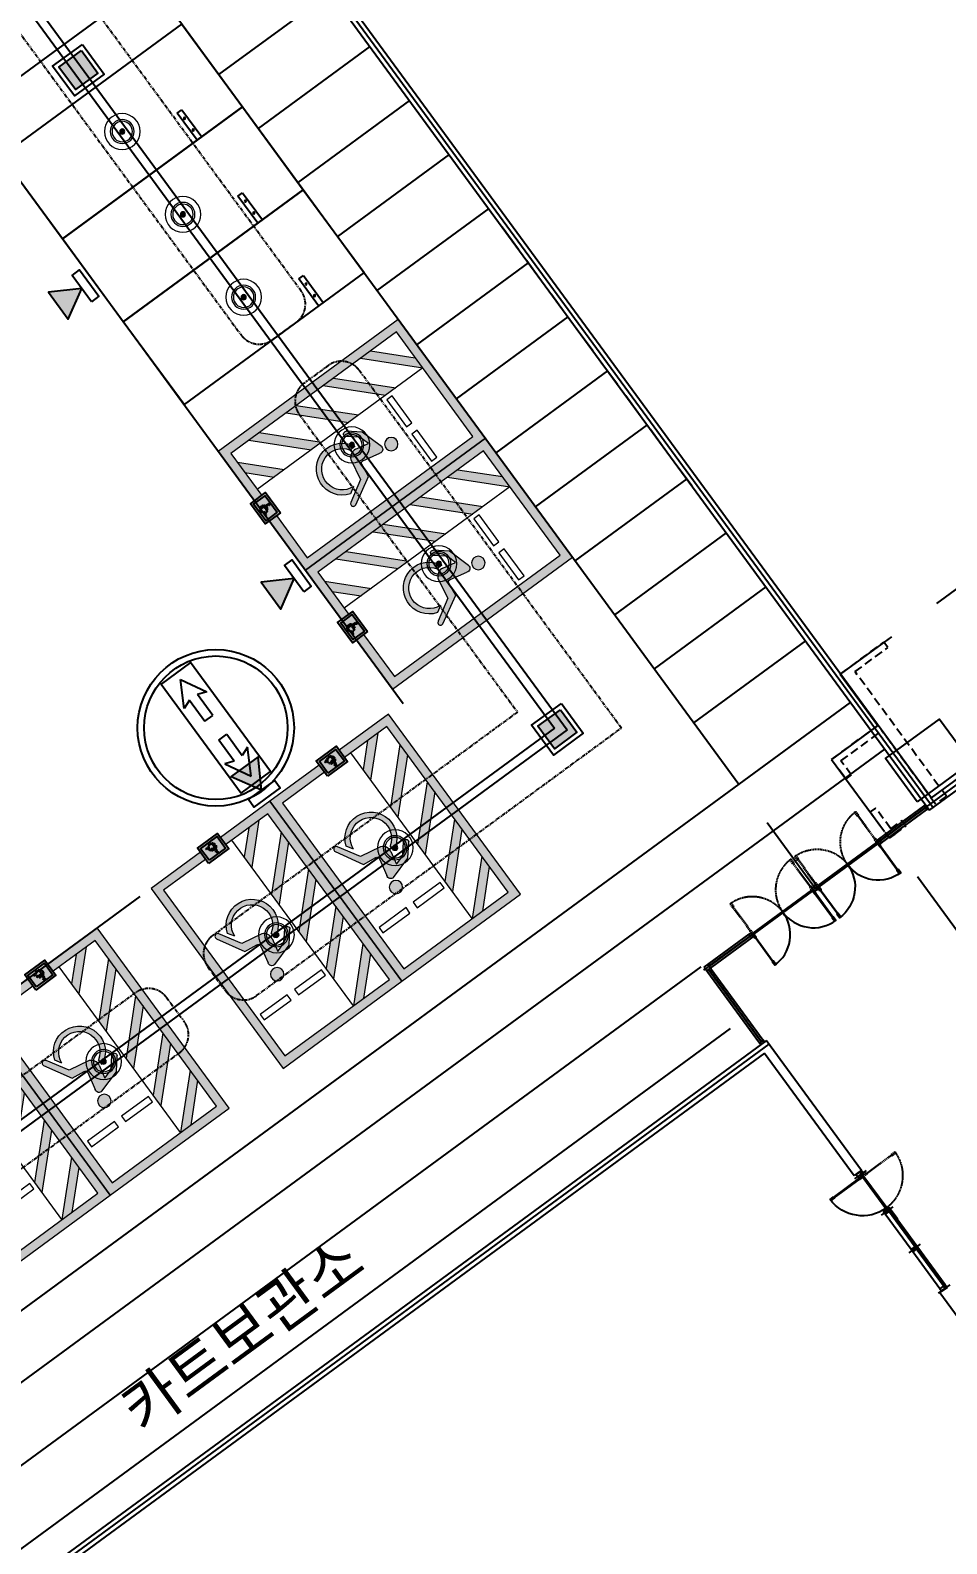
# Model space of a CAD drawing. Header units: millimetres. Extents: x 75184266 to 76346726, y -35850126 to -33679385.
# Drawn here: x 75453322 to 75473854, y -34979973 to -34946082 of the extents above; entities that cross this region are included whole.
import ezdxf
from ezdxf.enums import TextEntityAlignment as Align

# ---------------------------------------------------------------- set-up
doc = ezdxf.new("R2010")
doc.units = ezdxf.units.MM
doc.header["$LTSCALE"] = 50
doc.header["$MEASUREMENT"] = 0
for name, pattern in [('CONTINOUS', [0]), ('HIDDEN', [0.375, 0.25, -0.125]), ('HIDDEN2', [0.1875, 0.125, -0.0625]), ('XR-1F-PLAN$0$CEN', [62, 60, -1, 0, -1]), ('XR-1F-PLAN$0$HIDDEN', [0.375, 0.25, -0.125]), ('XR-지하3층$0$H', [1.3, 0.8, -0.5]), ('XR-지하3층$0$HIDDEN', [0.375, 0.25, -0.125]), ('XR-지하3층$0$HIDDEN2', [0.1875, 0.125, -0.0625]), ('단지배치도$0$PHANTOM2', [31.750000000000004, 15.875, -3.175, 3.175, -3.175, 3.175, -3.175])]:
    doc.linetypes.add(name, pattern=pattern)
doc.layers.get('Defpoints').update_dxf_attribs({"color": 51, "linetype": 'CONTINUOUS'})
doc.layers.add('1-주차면센서', color=3, linetype='CONTINUOUS', lineweight=15)
for name, color, linetype in [('2-주차안내등', 2, 'CONTINUOUS'), ('3-SIO', 1, 'CONTINUOUS'), ('AA-MKXS', 3, 'CONTINUOUS'), ('DK1', 6, 'CONTINUOUS'), ('PARKING', 7, 'CONTINUOUS'), ('RACEWAY', 4, 'HIDDEN'), ('XR-1F-PLAN$0$A-CEN02', 27, 'XR-1F-PLAN$0$CEN'), ('XR-1F-PLAN$0$A-DOR-FRAME', 7, 'CONTINUOUS'), ('XR-1F-PLAN$0$A-DOR-GL', 142, 'CONTINUOUS'), ('XR-1F-PLAN$0$A-DOR-HID', 9, 'XR-1F-PLAN$0$HIDDEN'), ('XR-1F-PLAN$0$A-DOR-TRACE', 8, 'CONTINUOUS'), ('XR-1F-PLAN$0$A-FRAME', 1, 'CONTINUOUS'), ('XR-1F-PLAN$0$A-HDCP7', 7, 'CONTINUOUS'), ('XR-1F-PLAN$0$A-WIN-ELE8', 8, 'CONTINUOUS'), ('XR-지하3층$0$1HIDDEN2', 1, 'XR-지하3층$0$HIDDEN2'), ('XR-지하3층$0$5', 5, 'CONTINUOUS'), ('XR-지하3층$0$CON', 2, 'CONTINUOUS'), ('XR-지하3층$0$hat', 8, 'CONTINUOUS'), ('XR-지하3층$0$일반주차', 8, 'CONTINUOUS'), ('XR-지하3층$0$장애인', 11, 'CONTINUOUS'), ('유도관제-RECWAY', 4, 'CONTINOUS')]:
    doc.layers.add(name, color=color, linetype=linetype)
doc.layers.add('건축', color=8, linetype='CONTINUOUS', plot=False)
doc.styles.add('XR-지하3층$0$맑은고딕', font='')
doc.styles.get('XR-지하3층$0$맑은고딕').set_extended_font_data('Malgun Gothic')

# ---------------------------------------------------------------- blocks, each defined once
blk = doc.blocks.new('XR-지하3층$0$일반형 주차')
at = {"layer": 'XR-지하3층$0$일반주차'}
for p, q in [((750.0025255382062, 3865.002096235752), (0.0025255680084229, 3865.002096235752)), ((0.0025255531072617, 3735.002096235752), (750.0025255531073, 3735.002096228302)), ((750.0025255531073, 3735.002096228302), (750.0025255382062, 3865.002096235752))]:
    blk.add_line(p, q, dxfattribs=at)
blk.add_lwpolyline([(2299.999999940395, 4999.999999992549), (-2.98023224e-08, 4999.999999992549), (-1.49011612e-08, 0), (2299.999999985099, 7.4505806e-09)], close=True, dxfattribs=at)
for centre in [(237.502578869462, 3800.000696554781), (562.5025884062052, 3800.000446856022)]:
    blk.add_circle(centre, 17.49999999999998, dxfattribs=at)
blk = doc.blocks.new('XR-지하3층$0$장애인 주차')
at = {"layer": 'XR-지하3층$0$5', "ltscale": 4}
h = blk.add_hatch(color=7, dxfattribs=at)
h.dxf.hatch_style = 1
h.paths.add_polyline_path([(3841.997264835671, -695.0780087946878), (4402.000121470854, -695.0780087946878), (4402.000121470854, -1115.080151271075), (3841.997264835671, -1115.080151271075)])
h.paths.add_polyline_path([(3891.997519892382, -1065.079896214363), (4351.99986641414, -1065.079896214363), (4351.99986641414, -745.0782638514011), (3891.997519892382, -745.0782638514011)], flags=16)
h.paths.add_polyline_path([(3982.199268697524, -989.8749685254544), (3988.055078290212, -973.1311586538368), (4011.176556505419, -981.2174290407376), (4046.302626567036, -898.3408815806098), (4135.870332298697, -898.3408815806098), (4137.145780135219, -880.6026270158372), (4072.273199870749, -880.602627015849), (4072.273199870749, -862.8643724511003), (4138.421227971735, -862.8643724511003), (4142.235960863689, -809.8110830911862, -3.722470104551928), (4160.964472694517, -796.67601004478), (4152.378934681071, -916.0791361453585), (4058.050227145791, -916.0791361453702), (4021.01875284036, -1003.451299681202)], flags=0)
h = blk.add_hatch(color=256, dxfattribs=at)
h.dxf.hatch_style = 1
h.paths.add_polyline_path([(4351.99986641414, -1065.079896214362), (4351.999866414141, -745.0782638514011), (3891.997519892383, -745.0782638514011), (3891.997519892382, -1065.079896214363)])
at = {"layer": 'XR-지하3층$0$hat'}
h = blk.add_hatch(color=7, dxfattribs=at)
edge = h.paths.add_edge_path()
edge.add_line((4160.964472694536, -796.67601004485), (4152.378934681087, -916.0791361454055))
edge.add_line((4152.37893468108, -916.0791361454167), (4058.050227145789, -916.0791361454283))
edge.add_line((4058.050227145791, -916.0791361454167), (4021.018752840348, -1003.451299681236))
edge.add_line((4021.018752840351, -1003.451299681236), (3982.199268697519, -989.874968525477))
edge.add_line((3982.199268697524, -989.874968525477), (3988.055078290214, -973.1311586538714))
edge.add_line((3988.055078290212, -973.1311586538714), (4011.176556505425, -981.2174290407828))
edge.add_line((4011.176556505419, -981.2174290407955), (4046.302626567057, -898.3408815806679))
edge.add_line((4046.302626567061, -898.340881580656), (4135.870332298704, -898.3408815806441))
edge.add_line((4135.870332298706, -898.340881580656), (4137.145780135244, -880.6026270158836))
edge.add_line((4137.145780135244, -880.6026270158836), (4072.273199870745, -880.6026270158953))
edge.add_line((4072.273199870749, -880.6026270158836), (4072.273199870746, -862.8643724511348))
edge.add_line((4072.273199870749, -862.8643724511348), (4138.421227971742, -862.8643724511229))
edge.add_line((4138.421227971745, -862.8643724511348), (4142.235960863693, -809.8110830912447))
edge.add_arc((4140.258635246823, -787.0722665791609), 22.82462689652929, -24.88272667549188, 274.96983382009233, ccw=False)
edge = h.paths.add_edge_path()
edge.add_line((4047.665030254847, -981.4920170499337), (4057.804424407357, -957.5691022683568))
edge.add_arc((4127.470813777448, -941.6413942127928), 71.46396078982474, 192.8780981385994, 416.1688054886157)
edge.add_line((4167.258228158817, -882.277606019873), (4168.678321340426, -862.5277004258722))
edge.add_arc((4127.470813777439, -941.641394212781), 89.20221535457303, 206.535022543775, 422.4865967028556, ccw=False)
at = {"layer": 'XR-지하3층$0$장애인', "lineweight": 5, "true_color": 0xffffff}
blk.add_hatch(color=7, dxfattribs=at).paths.add_polyline_path([(2471.998693153262, 3994.919848728925), (2471.998693153262, -1005.080151271075), (3841.997264835671, -1005.080151271075), (3841.997264835671, -805.0801512710747), (2671.998693153263, -805.0801512710751), (2671.998693153262, 3794.919848728925), (5571.998693153263, 3794.919848728926), (5571.998693153262, -805.080151271075), (4402.000121470854, -805.080151271075), (4402.000121470854, -1005.080151271075), (5771.998693153262, -1005.080151271075), (5771.998693153262, 3994.919848728925)])
h = blk.add_hatch(color=7, dxfattribs=at)
h.paths.add_polyline_path([(5571.998693153262, 2794.914747595385), (5571.998693153262, 3077.758902888156), (4854.837747312696, 3794.919848728925), (4571.993592018897, 3794.919848728925)])
h.paths.add_polyline_path([(4571.993592018706, 3044.916022878447), (4571.993592018645, 2762.071867584627), (5571.998693153263, 1762.066766450834), (5571.998693153263, 2044.910921743602)])
h.paths.add_polyline_path([(4571.993592018483, 2012.068041734125), (4571.993592018423, 1729.223886441228), (5571.998693153262, 729.2187853062899), (5571.99869315326, 1012.062940599053)])
h.paths.add_polyline_path([(5571.99869315326, -303.629195838255), (5571.99869315326, -20.78504054549086), (4571.993592018262, 979.220060589802), (4571.993592018202, 696.3759052969056)])
h.paths.add_polyline_path([(4571.99359201804, -53.62792055452175), (4571.99359201798, -336.4720758474171), (5040.601667441591, -805.080151271075), (5323.445822734374, -805.0801512710751)])
h = blk.add_hatch(color=7, dxfattribs=at)
h.paths.add_polyline_path([(3763.150870514194, 2216.264290113818, -1), (3462.570463011247, 2216.264290113882, -1)])
h.paths.add_polyline_path([(3992.194974712547, 1503.153291136039, -0.3430925305423056), (3870.429412635672, 1283.463612269276), (3381.11380824785, 1193.932868147644), (3089.64061403725, 708.0093506300605, -0.9316528967307836), (2986.990762166922, 769.5822570894251), (3329.523243890798, 1378.635825979506), (3638.530074299372, 1415.295302762543, 0.4460483878234904), (3688.559342324034, 1485.064711287606), (3600.488111895317, 1888.254374792776, -0.5961441325676429), (3698.969839655798, 2008.645807942122), (4213.677944949887, 1850.800996607583), (4443.199970943389, 1569.414632520067, -0.8833640971827884), (4354.906219544061, 1492.991562665783), (4150.936932001604, 1740.869922228085), (3925.143719778168, 1810.1136093145)])
h.paths.add_polyline_path([(4052.621828863025, 1393.018152349396), (4055.397873318553, 1527.544381644268, -1.526545251934503), (3257.253911445657, 820.1519422765429), (3348.0148907452, 968.8766923101947, 1.638056132797179)])
at = {"layer": 'XR-지하3층$0$1HIDDEN2', "color": 11}
for points in [[(4160.96447269452, -796.6760100447573), (4152.378934681071, -916.0791361453585), (4058.050227145791, -916.0791361453702), (4021.01875284036, -1003.451299681202), (3982.199268697524, -989.8749685254544), (3988.055078290212, -973.1311586538368), (4011.176556505419, -981.2174290407376), (4046.302626567036, -898.3408815806098), (4135.870332298697, -898.3408815806098), (4137.145780135219, -880.6026270158372), (4072.273199870749, -880.602627015849), (4072.273199870749, -862.8643724511003), (4138.421227971735, -862.8643724511003), (4142.235960863685, -809.8110830912219)], [(4167.258228158817, -882.2776060198148), (4168.678321340427, -862.5277004258032)]]:
    blk.add_lwpolyline(points, dxfattribs=at)
for centre, radius, start, end in [((4127.470813777439, -941.6413942127574), 89.20221535457668, 206.5350225406521, 62.48659670311565), ((4127.470813777439, -941.6413942127574), 71.46396078982, 192.8780981454637, 56.1688054908522), ((4140.258635247797, -787.0722665790381), 22.8246268965323, 335.1172733215335, 274.9698338172116)]:
    blk.add_arc(centre, radius, start, end, dxfattribs=at)
at = {"layer": 'XR-지하3층$0$5', "lineweight": 5}
for p, q in [((4571.993592018865, 3794.919848728925), (4571.99359201788, -805.1036164912276)), ((5571.998693153045, 2794.914747595602), (4571.99359201868, 3794.919848729143)), ((5571.998693153109, 3077.758902888307), (4854.837747312696, 3794.919848728925)), ((5571.998693152887, 2044.910921743978), (4571.993592018702, 3044.91602287845)), ((5571.998693152824, 1762.066766451273), (4571.993592018458, 2762.071867584813)), ((5571.998693152665, 1012.062940599649), (4571.993592018487, 2012.068041734122)), ((5571.998693152607, 729.2187853069445), (4571.993592018236, 1729.223886441416)), ((5571.998693152449, -20.78504054467885), (4571.993592018271, 979.2200605897937)), ((5571.998693152392, -303.6291958373836), (4571.99359201802, 696.3759052970881)), ((5323.445822734374, -805.080151271075), (4571.993592017399, -53.62792055387945)), ((5040.601667441591, -805.0801512710751), (4571.993592017149, -336.4720758465851))]:
    blk.add_line(p, q, dxfattribs=at)
at = {"layer": 'XR-지하3층$0$5', "ltscale": 4}
for p, q in [((4165.298914032375, -1004.579583198746), (4165.298914032418, -804.5785629718947)), ((4165.298914032418, -804.5785629718947), (4165.298914032399, -904.5790730853205))]:
    blk.add_line(p, q, dxfattribs=at)
at = {"layer": 'XR-지하3층$0$5', "lineweight": 5}
for points in [[(3841.997264835671, -1005.080151271075), (2471.998693153262, -1005.080151271075), (2471.998693153262, 3994.919848728925), (5771.998693153262, 3994.919848728925), (5771.998693153262, -1005.080151271075), (4402.000121470854, -1005.080151271075)], [(3841.997264835671, -805.080151271075), (2671.998693153262, -805.080151271075), (2671.998693153262, 3794.919848728925), (5571.998693153262, 3794.919848728925), (5571.998693153262, -805.080151271075), (4402.000121470854, -805.080151271075)]]:
    blk.add_lwpolyline(points, dxfattribs=at)
at = {"layer": 'XR-지하3층$0$5', "ltscale": 4}
for points in [[(3841.997264835671, -695.0780087946878), (3841.997264835671, -1115.080151271075), (4402.000121470854, -1115.080151271075), (4402.000121470854, -695.0780087946878)], [(3891.997519892382, -745.0782638514011), (3891.997519892382, -1065.079896214363), (4351.99986641414, -1065.079896214363), (4351.99986641414, -745.0782638514011)]]:
    blk.add_lwpolyline(points, close=True, dxfattribs=at)
at = {"layer": 'XR-지하3층$0$장애인', "color": 8, "lineweight": 5}
for p, q in [((3688.559342332695, 1485.064711247559), (3600.488111895317, 1888.254374792776, 0.0001127901416624)), ((3698.969839655798, 2008.645807942122, 0.0001127901416624), (4213.677944949887, 1850.800996607583, 0.0001127901416624)), ((3925.143719778168, 1810.1136093145, 0.0001127901416628), (4150.936931998761, 1740.869922228213, 0.0001127901416628)), ((4150.936931998761, 1740.869922228213, 0.0001127901416624), (4354.906219542198, 1492.991562667646, 0.0001127901416624)), ((4213.677944949887, 1850.800996607583, 0.0001127901416624), (4443.199970943389, 1569.414632520067, 0.0001127901416624)), ((4055.397873318553, 1527.544381644268), (4052.621828863025, 1393.018152349396)), ((3348.0148907452, 968.8766923101947), (3257.253911445657, 820.1519422765429))]:
    blk.add_line(p, q, dxfattribs=at)
at = {"layer": 'XR-지하3층$0$장애인', "color": 7, "lineweight": 5}
for points in [[(3523.087905746778, 2719.914365010331), (2773.084079896087, 2719.914365010489), (2773.084079896117, 2869.915130179697), (3523.087905746808, 2869.915130179538)], [(4473.091731597468, 2719.914365010173), (3723.087905746778, 2719.914365010331), (3723.087905746807, 2869.915130179538), (4473.091731597498, 2869.91513017938)]]:
    blk.add_lwpolyline(points, close=True, dxfattribs=at)
at = {"layer": 'XR-지하3층$0$장애인', "color": 8, "lineweight": 5, "extrusion": (0.9769639672697208, 0.2134043267054538, 0), "elevation": 4221.010056634456}
blk.add_lwpolyline([(616.5749219792176, -1.361e-12), (930.7731202234108, 7.74314296328e-05)], dxfattribs=at)
at = {"layer": 'XR-지하3층$0$장애인', "color": 8, "lineweight": 5}
for points in [[(3094.003420647085, 715.2827374036459, -1.00000207931052), (2986.990762167387, 769.5822570894251), (3329.523243890658, 1378.635825979506), (3639.504234780377, 1415.410873711946)], [(3992.194974726538, 1503.153291048849, -0.3430925306230898), (3870.429412635905, 1283.463612269276), (3381.11380824785, 1193.932868147644), (3094.00334222139, 715.2825828427982)]]:
    blk.add_lwpolyline(points, format="xyb", dxfattribs=at)
blk.add_circle((3612.86066676265, 2216.264290113847), 150.2902037515436, dxfattribs=at)
for centre, radius, start, end in [((3682.273866816963, 1921.827955426305, 0.0001127901416624), 88.40868183990986, 79.114325303064, 202.3184667627445), ((3810.443948158834, 999.9582689007906), 581.6782029713268, 198.0059943864644, 65.09494261077565), ((3809.277803001397, 999.938049550793), 462.3075622753882, 183.8524707476317, 58.23960059225904), ((3632.220671032975, 1472.641407940697), 57.69215153581592, 276.2786130993196, 12.43534843258914), ((4394.302026809838, 1536.692142405893, 0.0001127901416624), 58.83681075443838, 227.9655321143891, 33.79042661822502)]:
    blk.add_arc(centre, radius, start, end, dxfattribs=at)
blk = doc.blocks.new('XR-1F-PLAN$0$A$C10B20476')
at = {"layer": 'Defpoints'}
for p, q in [((134.0977152192281, 34.99999312014552), (110.0977152192281, 34.99999312048749)), ((110.0977152192281, 34.99999312048749), (110.0977152192354, -6.874819518999999e-06)), ((134.0977152192281, 34.99999312014552), (134.0977152192354, -6.8759436544e-06))]:
    blk.add_line(p, q, dxfattribs=at)
at = {"layer": 'XR-1F-PLAN$0$A-CEN02', "linetype": 'Continuous'}
blk.add_line((318.097722067032, 79.99999310613885), (-3.4472119296e-05, 79.99999312104002), dxfattribs=at)
at = {"layer": 'XR-1F-PLAN$0$A-FRAME'}
for p, q in [((144.0977220830682, 79.99999311999998), (110.0977152205087, 79.99999312369619)), ((110.0977152215642, 56.49999312525954), (144.0977220830755, 56.49999312454747)), ((110.0977152201517, 43.49999312525954), (144.0977220830755, 43.49999312454747)), ((144.0977220767527, 19.99999312), (134.0977152192281, 19.99999311951251))]:
    blk.add_line(p, q, dxfattribs=at)
for points in [[(88.09771521402132, 19.99999312), (88.09771522054058, 79.99999312472676)], [(110.0977152192281, 34.99999312048749), (110.0977152241175, 79.99999312369619)], [(122.0977152230043, 48.49999312188447), (144.0977220795466, 48.49999312), (144.0977220767527, 19.99999312), (238.0977220556233, 19.99999310988641), (238.0977220607456, 79.9999931098864), (144.0977220830682, 79.99999311999998), (144.0977220793138, 51.49999312), (122.0977152237319, 51.49999312188447), (122.0977152230043, 48.49999312188447)]]:
    blk.add_lwpolyline(points, dxfattribs=at)
blk = doc.blocks.new('XR-1F-PLAN$0$A$C491451C1')
at = {"layer": 'Defpoints'}
for p, q in [((15.00391760224764, 207.9973587237974), (-19.99608239305908, 207.9973587237924)), ((15.0039176019041, 183.9973587237974), (-19.99608239418333, 183.9973587237924)), ((15.0039176019041, 183.9973587237974), (15.00391760224764, 207.9973587237974)), ((45.00391760545523, 207.9973587231574), (45.00391760284753, 183.9973587231574)), ((45.00391760545523, 207.9973587231574), (80.00391759487945, 207.9973587216589)), ((45.00391760284753, 183.9973587231574), (80.0039175960345, 183.9973587216588))]:
    blk.add_line(p, q, dxfattribs=at)
at = {"layer": 'XR-1F-PLAN$0$A-CEN02', "linetype": 'Continuous'}
blk.add_line((30.00391759723425, -0.0026481214445084), (30.00391761213541, 318.0951084177068), dxfattribs=at)
at = {"layer": 'XR-1F-PLAN$0$A-FRAME'}
for p, q in [((0.0039176017609748, 173.9973518662703), (0.0039176012737414, 183.9973587237953)), ((23.50391760701881, 207.9973587228739), (23.5039176063087, 173.9973518599499)), ((36.50391760701881, 207.9973587214614), (36.50391760630871, 173.9973518599516)), ((60.00391760176097, 173.9973518599548), (60.00391760132948, 183.9973587225151))]:
    blk.add_line(p, q, dxfattribs=at)
for points in [[(0.0039176025625238, 229.9973587237953), (60.00391760784562, 229.9973587172761)], [(28.50391760364289, 195.997358720022), (28.50391760176098, 173.9973518634764), (0.0039176017609748, 173.9973518662703), (0.0039175916463137, 79.99735188740306), (60.00391759164632, 79.99735188228078), (60.00391760176097, 173.9973518599548), (31.50391760176098, 173.9973518637092), (31.50391760364289, 195.9973587192944), (28.50391760364289, 195.997358720022)], [(15.00391760224764, 207.9973587237974), (45.00391760545523, 207.9973587205378)]]:
    blk.add_lwpolyline(points, dxfattribs=at)
blk = doc.blocks.new('XR-1F-PLAN$0$A$C7F517DA1')
at = {"layer": 'XR-1F-PLAN$0$A-DOR-FRAME', "ltscale": 0.5, "elevation": -6.1640419e-09}
for points in [[(49.99843096733093, 1674.999516807497), (59.99843096733093, 1674.999516807497), (59.99843096733093, 1689.999516807496), (74.99843096733095, 1689.999516807496), (74.99843096733095, 1674.999516807497), (84.99843096733092, 1674.999516807497), (84.99843096733092, 1774.999516807497), (49.99843096733093, 1774.999516807497)], [(49.99843095242977, 924.9995168074963), (9.998430952429773, 924.9995168074963), (9.998430952429773, 824.9995168074964), (49.99843095242977, 824.9995168074964)], [(989.9984309524297, 924.9995168074963), (949.9984309524297, 924.9995168074963), (949.9984309524297, 824.9995168074964), (989.9984309524297, 824.9995168074964)]]:
    blk.add_lwpolyline(points, close=True, dxfattribs=at)
blk.add_lwpolyline([(49.99843095242977, 874.9995168074964), (49.99843095242977, 974.9995168074963), (59.99843095242977, 974.9995168074963), (59.99843095242977, 959.9995168074963), (74.99843095242976, 959.9995168074963), (74.99843095242976, 974.9995168074963), (84.99843095242979, 974.9995168074963), (84.99843095242979, 874.9995168074964), (49.99843095242977, 874.9995168074964)], dxfattribs=at)
at = {"layer": 'XR-1F-PLAN$0$A-DOR-GL', "elevation": -6.1640419e-09}
blk.add_lwpolyline([(62.49843095242977, 961.8540558889508), (72.49843095242976, 961.8540558889508), (72.49843096733095, 1687.317188374698), (62.49843096733093, 1687.317188374698)], close=True, dxfattribs=at)
at = {"layer": 'XR-1F-PLAN$0$A-DOR-HID', "ltscale": 2, "elevation": -6.1640419e-09}
blk.add_lwpolyline([(49.99843095242977, 874.9995168074964), (49.99843095242977, 774.999516814947), (59.99843095242977, 774.999516814947), (59.99843095242977, 789.999516814947), (74.99843095242976, 789.999516814947), (74.99843095242976, 774.999516814947), (84.99843095242979, 774.999516814947), (84.99843095242979, 874.9995168074964), (49.99843095242977, 874.999516814947)], dxfattribs=at)
for points in [[(62.49843095242977, 788.1449777409434), (72.49843095242976, 788.1449777409434), (72.49843096733095, 62.68184524029493), (62.49843096733093, 62.68184524029493)], [(49.99843096733093, 74.99951681494713), (59.99843096733093, 74.99951681494713), (59.99843096733093, 59.99951681494713), (74.99843096733095, 59.99951681494713), (74.99843096733095, 74.99951681494713), (84.99843096733092, 74.99951681494713), (84.99843096733092, -25.00048318505287), (49.99843096733093, -25.00048318505287)]]:
    blk.add_lwpolyline(points, close=True, dxfattribs=at)
at = {"layer": 'XR-1F-PLAN$0$A-DOR-HID', "ltscale": 2}
blk.add_arc((49.99843095242977, 874.999516814947, -6.1640419e-09), 900, 270, 0, dxfattribs=at)
at = {"layer": 'XR-1F-PLAN$0$A-DOR-TRACE'}
blk.add_arc((49.99843095242977, 874.9995168074964, -6.1640419e-09), 900, 0, 90, dxfattribs=at)
at = {"layer": 'XR-1F-PLAN$0$A-WIN-ELE8'}
for p, q in [((84.99843095242979, 889.999516800046, -6.1640419e-09), (949.9984309524297, 889.9995168074967, -6.1640419e-09)), ((84.99843095242979, 859.999516800046, -6.1640419e-09), (949.9984309524297, 859.9995168074964, -6.1640419e-09))]:
    blk.add_line(p, q, dxfattribs=at)
blk = doc.blocks.new('SW-4.05')
at = {"layer": 'AA-MKXS', "ltscale": 0.5}
for p, q in [((-6.70552254e-08, -200), (0, 0)), ((3249.999976716936, -200.0000001490116, 6.1640419e-09), (3249.999976664782, -1.490116119e-07, 6.1640419e-09))]:
    blk.add_line(p, q, dxfattribs=at)
at = {"layer": 'XR-1F-PLAN$0$A-DOR-GL', "elevation": 3.8759376e-09}
for points in [[(1094.999999754131, -154.0000000149011), (1094.999999754131, -178.0000000149011), (2104.999999769032, -178.0000001043081), (2104.999999769032, -154.0000001043081)], [(3194.999976687133, -154.0000001490116), (3194.999976687133, -178.0000001490116), (2134.999999769032, -178.0000001043081), (2134.999999769032, -154.0000001043081)]]:
    blk.add_lwpolyline(points, close=True, dxfattribs=at)
at = {"layer": 'XR-1F-PLAN$0$A-FRAME'}
for p, q in [((9.999999962747095, -199.9999999701977), (9.999999962747095, -177.9999999701977)), ((69.9999999627471, -199.9999999701977), (69.9999999627471, -177.9999999701977)), ((2089.999999947846, -200.000000089407), (2089.999999947846, -178.0000000894069)), ((2149.999999947846, -200.0000001043081), (2149.999999947846, -178.0000001043081)), ((3179.99997650832, -200.0000001490116, 6.1640419e-09), (3179.99997650832, -178.0000001490116, 6.1640419e-09)), ((3239.99997650832, -200.0000001490116, 6.1640419e-09), (3239.99997650832, -178.0000001490116, 6.1640419e-09))]:
    blk.add_line(p, q, dxfattribs=at)
at = {"layer": 'XR-1F-PLAN$0$A-HDCP7', "elevation": 3.8759376e-09}
blk.add_lwpolyline([(1349.99999973923, -200.0000000149011), (1049.999999754131, -200), (1049.999999739229, -215.0000000149012), (1349.999999724328, -215.0000000149012)], close=True, dxfattribs=at)
at = {"layer": 'XR-1F-PLAN$0$A-WIN-ELE8'}
for p, q in [((2089.999999776483, -49.99999323487282, 3.8308349e-09), (1109.99999974668, -49.99999319016933, 3.8759376e-09)), ((3179.999976687133, -200.0000001490116, 1.00399795e-08), (1109.999999754131, -200.0000000298023, 3.8759376e-09)), ((3179.999976679683, -49.99999330937862, 1.00399795e-08), (2149.999999776483, -49.99999324977398, 4.0112459e-09))]:
    blk.add_line(p, q, dxfattribs=at)
at = {"layer": 'XR-1F-PLAN$0$A-DOR-FRAME', "ltscale": 600, "extrusion": (0, 0, -1), "xscale": -1, "zscale": -1, "rotation": 2.5358915e-09}
blk.add_blockref('XR-1F-PLAN$0$A$C7F517DA1', (-60.00156879425048, -1024.99950993061, -1.00399795e-08), dxfattribs=at)
at = {"layer": 'XR-1F-PLAN$0$A-FRAME', "extrusion": (0, 0, -1), "zscale": -1, "rotation": 90.00000000253594}
blk.add_blockref('XR-1F-PLAN$0$A$C10B20476', (9.999993339180945, -288.0977151691914, -3.8759376e-09), dxfattribs=at)
at = {"layer": 'XR-1F-PLAN$0$A-FRAME', "ltscale": 0.5, "extrusion": (0, 0, -1), "xscale": -1, "zscale": -1, "rotation": 180}
for p in [(-1110.003917366266, 29.99735869467258, -3.8759376e-09), (-2150.003917381168, 29.99735862016678, -3.8759376e-09)]:
    blk.add_blockref('XR-1F-PLAN$0$A$C491451C1', p, dxfattribs=at)
at = {"layer": 'XR-1F-PLAN$0$A-FRAME', "xscale": -1, "rotation": 269.999999997464}
blk.add_blockref('XR-1F-PLAN$0$A$C10B20476', (3159.99998356402, -288.0977153629065, 1.00399795e-08), dxfattribs=at)
blk = doc.blocks.new('XR-1F-PLAN$0$양개문')
at = {"layer": 'XR-1F-PLAN$0$A-DOR-FRAME', "ltscale": 0.5}
for points in [[(49.99999999814378, 799.999999995809), (59.99999999814378, 800.0000000051223), (60.00000000186907, 815.0000000051223), (74.99999999441849, 815.0000000051223), (74.99999999814378, 800.0000000051223), (85.00000000186907, 800.0000000032596), (84.99999999814378, 900.0000000088476), (50.00000000186907, 900.000000001397)], [(1750.000000000925, 799.999999995809), (1740.000000000925, 800.0000000051223), (1739.9999999972, 815.0000000051223), (1725.00000000465, 815.0000000051223), (1725.000000000925, 800.0000000051223), (1714.9999999972, 800.0000000032596), (1715.000000000925, 900.0000000088476), (1749.9999999972, 900.000000001397)], [(50, 99.99999999813735), (0, 99.99999999813735), (0, -1.862645149230957e-09), (50, -1.862645149230957e-09)], [(49.99999999627471, 150.0000000149012), (59.99999999627471, 150.0000000130385), (59.99999999254942, 135.0000000074506), (75, 135.0000000055879), (74.99999999254942, 150.0000000130385), (85.00000000372529, 150.0000000074506), (85.00000000745058, 50.00000001117587), (50, 50.00000000186265)], [(1750.000000002794, 150.0000000149012), (1740.000000002794, 150.0000000130385), (1740.000000006519, 135.0000000074506), (1724.999999999069, 135.0000000055879), (1725.000000006519, 150.0000000130385), (1714.999999995343, 150.0000000074506), (1714.999999991618, 50.00000001117587), (1749.999999999069, 50.00000000186265)], [(1800.000000006519, 99.99999999813735), (1750.000000006519, 99.99999999813735), (1750.000000006519, -1.862645149230957e-09), (1800.000000006519, -1.862645149230957e-09)]]:
    blk.add_lwpolyline(points, close=True, dxfattribs=at)
at = {"layer": 'XR-1F-PLAN$0$A-DOR-GL'}
for points in [[(62.50000000079899, 136.8545390889049), (72.50000000824957, 136.8545390814543), (72.49999999814378, 812.3176715853624), (62.49999999441849, 812.3176715760492)], [(1737.49999999827, 136.8545390889049), (1727.499999990819, 136.8545390814543), (1727.500000000925, 812.3176715853624), (1737.50000000465, 812.3176715760492)]]:
    blk.add_lwpolyline(points, close=True, dxfattribs=at)
at = {"layer": 'XR-1F-PLAN$0$A-DOR-HID', "ltscale": 2}
for points in [[(49.99999999627471, -50.00000001117587), (59.99999999627471, -50.00000000931323), (59.99999999254942, -35.00000000372529), (75, -35.00000000186265), (74.99999999254942, -50.00000000931323), (85.00000000372529, -50.00000000372529), (85.00000000745058, 49.99999999254942), (50, 50.00000000186265)], [(1750.000000002794, -50.00000001117587), (1740.000000002794, -50.00000000931323), (1740.000000006519, -35.00000000372529), (1724.999999999069, -35.00000000186265), (1725.000000006519, -50.00000000931323), (1714.999999995343, -50.00000000372529), (1714.999999991618, 49.99999999254942), (1749.999999999069, 50.00000000186265)], [(62.50000000079899, -36.85453908517957), (72.50000000824957, -36.85453907772899), (72.49999999814378, -712.3176715816371), (62.49999999441849, -712.3176715723239)], [(1737.49999999827, -36.85453908517957), (1727.499999990819, -36.85453907772899), (1727.500000000925, -712.3176715816371), (1737.50000000465, -712.3176715723239)], [(49.99999999814378, -699.9999999920838), (59.99999999814378, -700.000000001397), (60.00000000186907, -715.000000001397), (74.99999999441849, -715.000000001397), (74.99999999814378, -700.000000001397), (85.00000000186907, -699.9999999995343), (84.99999999814378, -800.0000000051223), (50.00000000186907, -799.9999999976717)], [(1750.000000000925, -699.9999999920838), (1740.000000000925, -700.000000001397), (1739.9999999972, -715.000000001397), (1725.00000000465, -715.000000001397), (1725.000000000925, -700.000000001397), (1714.9999999972, -699.9999999995343), (1715.000000000925, -800.0000000051223), (1749.9999999972, -799.9999999976717)]]:
    blk.add_lwpolyline(points, close=True, dxfattribs=at)
for centre, start, end in [((50, 50.00000000186265), 270.000000000126, 1.418374721308018e-09), ((1749.999999999069, 50.00000000186265), 179.9999999985816, 269.9999999998697)]:
    blk.add_arc(centre, 849.9999999995343, start, end, dxfattribs=at)
at = {"layer": 'XR-1F-PLAN$0$A-DOR-TRACE'}
for centre, start, end in [((50, 50.00000000186265), 359.9999999985812, 89.99999999987402), ((1749.999999999069, 50.00000000186265), 90.00000000013024, 180.0000000014188)]:
    blk.add_arc(centre, 849.9999999995343, start, end, dxfattribs=at)
at = {"layer": 'XR-1F-PLAN$0$A-WIN-ELE8'}
for p, q in [((1714.999999992177, 65.00000001490116), (85.00000000745058, 65.00000000186265)), ((1714.999999992177, 35.00000000931323), (85.00000001117587, 35.00000001490116))]:
    blk.add_line(p, q, dxfattribs=at)
blk = doc.blocks.new('XR-지하3층$0$기둥 0620')
at = {"layer": 'XR-지하3층$0$CON', "ltscale": 0.5}
blk.add_lwpolyline([(-600.0000000149012, 0), (600.0000000149012, 0), (599.9999999701978, 1500.000000074506), (-600.0000000596046, 1500.000000059604)], close=True, dxfattribs=at)
blk = doc.blocks.new('TIS-주차면센서(확대)')
at = {"layer": '1-주차면센서'}
h = blk.add_hatch(color=256, dxfattribs=at)
edge = h.paths.add_edge_path()
edge.add_arc((0, 0), 43.5, 0, 360)
blk.add_hatch(color=256, dxfattribs=at).paths.add_polyline_path([(43.5, 0, 1), (-43.5, 0, 1)])
for radius in [303.5, 203.5, 173.5, 43.5]:
    blk.add_circle((0, 0), radius, dxfattribs=at)
blk = doc.blocks.new('rehw6')
at = {"layer": '3-SIO'}
for points in [[(406937.6038899447, -283999.3242366189), (406937.6038899447, -284825.1286483413), (407763.4083016671, -284825.1286483413), (407763.4083016671, -283999.3242366189)], [(407037.6038899447, -284099.3242366189), (407037.6038899447, -284725.1286483413), (407663.4083016671, -284725.1286483413), (407663.4083016671, -284099.3242366189)]]:
    blk.add_lwpolyline(points, close=True, dxfattribs=at)
for points in [[(407037.6038899447, -284099.3242366189), (407663.4083016671, -284725.1286483413), (407663.4083016671, -284099.3242366189), (407037.6038899447, -284725.1286483413)], [(407663.4083016671, -284099.3242366189), (407037.6038899447, -284725.1286483413), (407663.4083016671, -284725.1286483413), (407037.6038899447, -284099.3242366189)]]:
    blk.add_solid(points, dxfattribs=at)
blk = doc.blocks.new('fh52f')
at = {"layer": '2-주차안내등'}
for points in [[(399980.2178253862, -281537.7986216781), (399332.9215356789, -281164.0819345702), (399332.9215356789, -281911.5153087861)], [(399980.2178253862, -281902.8577160848), (399980.2178253862, -281172.7395272715), (400188.2363685877, -281172.7395272715), (400188.2363685877, -281902.8577160848)]]:
    blk.add_lwpolyline(points, close=True, dxfattribs=at)
blk.add_solid([(399332.9215356789, -281911.5153087861), (399332.9215356789, -281164.0819345702), (399980.2178253862, -281537.7986216781)], dxfattribs=at)
blk = doc.blocks.new('sdvfr')
at = {"layer": 'DK1'}
for p, q in [((-945351.1046591001, 1790458.988524171), (-944567.3662386881, 1790896.029939282)), ((-944567.3662386881, 1790896.029939282), (-944673.8194173286, 1790611.733471357)), ((-943859.9632110121, 1790611.733471357), (-944673.8194173286, 1790611.733471357)), ((-943859.9632110121, 1790306.243576983), (-943859.9632110121, 1790611.733471357)), ((-943135.9042145805, 1790306.243576983), (-943135.9042145805, 1790611.733471357)), ((-943135.9042145805, 1790611.733471357), (-942322.0480082715, 1790611.733471357)), ((-941644.7627664926, 1790458.988524171), (-942428.5011869082, 1790896.029939282)), ((-942428.5011869082, 1790896.029939282), (-942322.0480082715, 1790611.733471357)), ((-944567.3662386881, 1790021.947109058), (-945351.1046591001, 1790458.988524171)), ((-944673.8194173286, 1790306.243576983), (-943859.9632110121, 1790306.243576983)), ((-944673.8194173286, 1790306.243576983), (-944567.3662386881, 1790021.947109058)), ((-942322.0480082715, 1790306.243576983), (-943135.9042145805, 1790306.243576983)), ((-942428.5011869082, 1790021.947109058), (-941644.7627664926, 1790458.988524171)), ((-942322.0480082715, 1790306.243576983), (-942428.5011869082, 1790021.947109058))]:
    blk.add_line(p, q, dxfattribs=at)
blk.add_lwpolyline([(-941397.9337127963, 1789893.603908787), (-941397.9337127963, 1791024.373139556), (-945597.9337127963, 1791024.373139556), (-945597.9337127963, 1789893.603908787)], close=True, dxfattribs=at)
at = {"layer": 'DK1', "color": 2}
for radius in [2428.092339271138, 2228.092339271138]:
    blk.add_circle((-943497.9337127963, 1790458.988524172), radius, dxfattribs=at)

msp = doc.modelspace()

# ---------------------------------------------------------------- linework, layer by layer
at = {"layer": 'PARKING', "color": 241, "linetype": '단지배치도$0$PHANTOM2', "ltscale": 0.1, "elevation": 9.313225746154785e-10}
msp.add_lwpolyline([(75458745.3043468, -34953013.96816271), (75459282.56994873, -34952620.07293611, 0.414213562373095), (75459390.17483, -34951921.20156775), (75451112.44219272, -34940630.53540566, 0.414213562373095), (75450413.57082434, -34940522.93052439), (75449876.30522239, -34940916.82575098, 0.414213562373095), (75449768.70034114, -34941615.69711936), (75458046.43297842, -34952906.36328145, 0.414213562373095)], format="xyb", close=True, dxfattribs=at)
msp.add_lwpolyline([(75466565.26076162, -34961707.8835026), (75460693.28242484, -34953698.61936994, 0.414213562373095), (75459994.41105646, -34953591.01448867), (75459457.14545451, -34953984.90971527, 0.414213562373095), (75459349.54057325, -34954683.78108364), (75464236.35159667, -34961349.29618061), (75457407.70802115, -34966355.64550845, 0.414213562373095), (75457300.10313986, -34967054.51687682), (75457693.99836646, -34967591.78247876, 0.414213562373095), (75458392.86973484, -34967699.38736004), (75466565.26076162, -34961707.8835026)], format="xyb", dxfattribs=at)
at = {"layer": 'PARKING', "color": 241, "linetype": '단지배치도$0$PHANTOM2', "ltscale": 0.1}
msp.add_lwpolyline([(75456377.28090635, -34967743.2917905), (75456771.17613295, -34968280.55739245, -0.414213562373095), (75456663.57125166, -34968979.42876081), (75446098.67345762, -34976724.97418064, -0.414213562373095), (75445399.80208924, -34976617.36929937), (75445005.90686265, -34976080.10369742, -0.414213562373095), (75445113.51174393, -34975381.23232906), (75455678.409538, -34967635.68690921, -0.414213562373095)], format="xyb", close=True, dxfattribs=at)
at = {"layer": '건축', "ltscale": 0.5}
for p, q in [((75414254.24417913, -34896479.22562936), (75461673.81644432, -34961158.62085082)), ((75428295.78618047, -34901932.21544489), (75473468.54579479, -34963547.0009174)), ((75428376.43380545, -34901873.08879617), (75473549.19341977, -34963487.87426867)), ((75428575.33472781, -34901975.25739738), (75473511.58774729, -34963267.45237003)), ((75468411.96554223, -34967130.22664034), (75519781.80350044, -34929468.5302842)), ((75473468.54579477, -34963547.0009174), (75493065.9186611, -34949179.22528084)), ((75473511.5877473, -34963267.45237003), (75492947.66536368, -34949017.93003091)), ((75470938.90612696, -34965339.60326277), (75469829.78219065, -34963826.77929582)), ((75469871.34791993, -34968788.19996422), (75450757.86043689, -34982801.21597721)), ((75469812.22127122, -34968707.55233925), (75451588.80334143, -34982068.01559787)), ((75469812.22127123, -34968707.55233926), (75471940.7809912, -34971610.86733776)), ((75469769.17931871, -34968987.10088659), (75451707.05663823, -34982229.31084822)), ((75469769.17931867, -34968987.10088664), (75471779.48594688, -34971729.1209156)), ((75473701.10201615, -34974350.16870812), (75475061.01455289, -34976205.06355909))]:
    msp.add_line(p, q, dxfattribs=at)
at = {"layer": '건축', "ltscale": 3}
for p, q in [((75425782.6297014, -34903746.00508248), (75469199.6043946, -34962965.93330089)), ((75446211.24491853, -34979819.80414794, -1.9407123e-09), (75471699.6816704, -34961133.00652951, -1.9407123e-09))]:
    msp.add_line(p, q, dxfattribs=at)
at = {"layer": '건축', "linetype": 'HIDDEN2', "ltscale": 30}
for p, q in [((75472533.0505787, -34959906.34669899), (75472444.3527071, -34959785.38105271)), ((75472311.19294065, -34961650.05085641), (75471468.56316057, -34960500.87721688)), ((75473845.15656269, -34963234.72136047), (75471799.1923247, -34960444.44711999)), ((75473603.22527005, -34963412.11710361), (75472399.89081228, -34961771.01650264)), ((75471715.19855502, -34962756.67441131), (75471484.58408888, -34962442.16373097)), ((75471715.19855493, -34962756.67441124), (75471594.23290871, -34962845.37228284)), ((75472259.21216737, -34963498.5970417), (75472138.24652103, -34963587.29491322)), ((75472599.22067514, -34963962.29868566), (75472259.21216737, -34963498.5970417)), ((75472941.94640386, -34963896.99880162), (75472853.24853228, -34963776.0331554)), ((75472941.94640386, -34963896.99880162), (75472853.24853228, -34963776.0331554)), ((75472566.95290041, -34964171.96220355, -4.4663195e-09), (75472516.6907732, -34964103.41500398, -4.4663195e-09))]:
    msp.add_line(p, q, dxfattribs=at)
at = {"layer": '건축'}
for p, q in [((75472331.43671468, -34964194.67594436), (75473339.5320216, -34963455.5928212)), ((75472358.04370666, -34964230.96737568), (75473366.13901351, -34963491.88425244)), ((75472363.95637146, -34964239.03213809), (75473372.05167839, -34963499.94901494)), ((75472390.56336342, -34964275.32356937), (75473398.65867032, -34963536.24044616)), ((75420207.51118511, -34991561.99751716), (75455787.70139283, -34965476.45056691)), ((75468420.02693379, -34967062.31845488, -1.91632119226448e-09), (75469428.1222407, -34966323.23533172, -1.506860115778903e-09)), ((75468479.15358362, -34967142.96607939, -1.916321191816599e-09), (75469487.24888955, -34966403.88295687, -1.506860115730483e-09)), ((75468527.2815507, -34967039.48323659, -1.883564307708573e-09), (75469454.72923288, -34966359.52676331, -1.506860117085768e-09)), ((75468533.19421534, -34967047.54799858, -1.883564304462691e-09), (75469460.64189748, -34966367.59152544, -1.506860114492678e-09)), ((75468420.02694729, -34967062.318445), (75469661.68650728, -34968755.91850141)), ((75468500.67457159, -34967003.19179531), (75469742.33413222, -34968696.79185268)), ((75468515.44502673, -34967116.35907812), (75469697.97793852, -34968729.31150948)), ((75468523.5097891, -34967110.4464132), (75469706.04270102, -34968723.39884459))]:
    msp.add_line(p, q, dxfattribs=at)
at = {"layer": '건축', "ltscale": 3}
for points in [[(75457548.45174207, -34947073.98254614), (75460053.0365583, -34945237.75095584)], [(75458435.35147268, -34948283.69692063), (75460939.93631051, -34946447.46531446)], [(75459322.25120328, -34949493.41129512), (75461826.83606274, -34947657.17967308)], [(75460209.15093389, -34950703.12566962), (75462713.73581497, -34948866.89403172)], [(75461096.05066448, -34951912.84004407), (75463600.63556717, -34950076.60839035)], [(75461982.95039506, -34953122.55441856), (75464487.5353194, -34951286.32274897)], [(75462869.85012569, -34954332.26879307), (75465374.43507162, -34952496.0371076)], [(75463756.7498563, -34955541.98316756), (75466261.33482386, -34953705.75146624)], [(75464643.6496653, -34956751.69748459), (75467148.23461124, -34954915.46579912)], [(75465530.54939592, -34957961.41185907), (75468035.1343635, -34956125.18015775)], [(75466417.4492049, -34959171.12617608), (75468922.03415085, -34957334.89449062)], [(75467304.34893554, -34960380.84055057), (75469808.93390311, -34958544.60884926)], [(75468191.24874453, -34961590.55486758), (75470695.83369048, -34959754.32318212)], [(75439963.51408765, -34986005.55048956), (75472465.1251917, -34962177.056904)], [(75440850.41381392, -34987215.26486725), (75468350.33304828, -34967053.75204315)], [(75442057.73787425, -34988190.06076154), (75469006.06687537, -34968432.94525461)]]:
    msp.add_lwpolyline(points, dxfattribs=at)
at = {"layer": '건축', "linetype": 'XR-지하3층$0$HIDDEN', "ltscale": 50}
msp.add_lwpolyline([(75463890.6471496, -34950481.63227531), (75468207.3460947, -34956369.52736458)], dxfattribs=at)
at = {"layer": '건축', "linetype": 'XR-지하3층$0$H', "ltscale": 50}
msp.add_lwpolyline([(75477855.54928343, -34955817.62959708), (75471468.56316057, -34960500.87721687), (75472311.19294065, -34961650.0508564), (75471274.920571, -34962409.89595628), (75477622.73158085, -34971067.00404066)], dxfattribs=at)
at = {"layer": '건축', "linetype": 'HIDDEN2', "ltscale": 30}
for points in [[(75471468.56316057, -34960500.87721688), (75472444.35270713, -34959785.38105273)], [(75472533.05057865, -34959906.34669893), (75472444.3527071, -34959785.38105275)], [(75472533.05057873, -34959906.34669895), (75472444.35270713, -34959785.38105273)], [(75471799.1923247, -34960444.44711999), (75472533.05057873, -34959906.34669895)], [(75471274.920571, -34962409.89595629), (75472311.19294065, -34961650.05085641)], [(75471484.58408888, -34962442.16373097), (75472399.89081228, -34961771.01650264)], [(75471274.920571, -34962409.89595629), (75471594.23290871, -34962845.37228284)], [(75473845.15656269, -34963234.72136047), (75473603.22527005, -34963412.11710361)], [(75472138.24652103, -34963587.29491322), (75472516.6907732, -34964103.41500398)], [(75472599.22067513, -34963962.29868568), (75472853.2485323, -34963776.03315543)], [(75472687.91854662, -34964083.26433201), (75472941.94640386, -34963896.99880162)]]:
    msp.add_lwpolyline(points, dxfattribs=at)
at = {"layer": '건축', "ltscale": 600}
for points in [[(75473339.5320092, -34963455.59280429), (75473379.85582171, -34963426.02947994), (75473438.98247041, -34963506.67710491), (75473398.6586579, -34963536.24042926)], [(75469661.68649036, -34968755.91851381), (75469691.24981475, -34968796.2423263), (75469771.89743972, -34968737.11567756), (75469742.33411531, -34968696.79186507)]]:
    msp.add_lwpolyline(points, close=True, dxfattribs=at)
at = {"layer": '건축', "linetype": 'HIDDEN2', "ltscale": 30, "elevation": -4.4663195e-09}
msp.add_lwpolyline([(75472687.91854663, -34964083.26433203), (75472566.95290036, -34964171.9622036)], dxfattribs=at)
at = {"layer": '유도관제-RECWAY', "color": 201, "ltscale": 0.5}
for p, q in [((75414825.0666548, -34892836.82671689, -2.793954862498164e-09), (75465348.78841272, -34961750.22284269, -2.79604900559546e-09)), ((75414782.02470227, -34893116.37526422, -2.793850378491303e-09), (75465069.2398656, -34961707.18089052, -2.796853576996003e-09)), ((75465348.78841272, -34961750.22284269), (75443795.08082359, -34977552.28151935)), ((75465069.2398656, -34961707.18089052), (75443838.12277558, -34977272.7329719, -1.425056098224421e-09))]:
    msp.add_line(p, q, dxfattribs=at)

# ---------------------------------------------------------------- block references
at = {"layer": '2-주차안내등'}
for p, rotation in [((74965432.81679595, -34961131.0638856), 36.22616233518545), ((74970192.51202579, -34967623.19767439), 36.22616233518524), ((75449241.24408793, -34474052.59145452), 306.2261623366644)]:
    msp.add_blockref('fh52f', p, dxfattribs=dict(at, rotation=rotation))
at = {"layer": 'PARKING', "xscale": -1}
for p, rotation in [((75614755.28316778, -34476749.97584845), 36.24693370063381), ((75625487.02898723, -34491509.82866058), 36.24693370066723)]:
    msp.add_blockref('rehw6', p, dxfattribs=dict(at, rotation=rotation))
at = {"layer": 'PARKING', "xscale": -1.320000000298023, "yscale": 1.320000000298023, "zscale": 1.319999999948777, "rotation": 90}
for p in [(75455382.71293011, -34948349.46333263), (75456742.62585044, -34950204.35870679), (75458102.53877078, -34952059.25408097), (75460526.73137511, -34955365.8066847), (75462477.91078253, -34958027.17830852), (75461498.61219725, -34964386.23676785), (75458837.4910128, -34966337.75772384), (75454966.15457506, -34969175.49531325)]:
    msp.add_blockref('TIS-주차면센서(확대)', p, dxfattribs=at)
at = {"layer": 'RACEWAY', "xscale": 0.7218862486673641, "yscale": 0.7218862486673641, "zscale": 0.7218862486673641, "rotation": 306.2469336900549}
msp.add_blockref('sdvfr', (74817812.88341577, -36275208.44314881), dxfattribs=at)
at = {"layer": '건축', "xscale": -1}
for name, p, rotation in [('XR-지하3층$0$일반형 주차', (75451977.04605603, -34947932.41035645), 306.2469333594607), ('XR-지하3층$0$일반형 주차', (75454046.47876085, -34950755.07723019), 306.2469333594607), ('XR-지하3층$0$일반형 주차', (75455406.39168118, -34952609.97260436), 306.2469333594607), ('XR-지하3층$0$일반형 주차', (75456766.30460152, -34954464.86797853), 306.2469333594607), ('XR-지하3층$0$장애인 주차', (75461758.31369402, -34959573.99674366), 306.2469333594607), ('XR-지하3층$0$장애인 주차', (75463709.49310143, -34962235.36836748), 306.2469333594607), ('XR-지하3층$0$장애인 주차', (75457290.5802405, -34965618.35917735), 216.2542869958695), ('XR-지하3층$0$장애인 주차', (75454629.45905614, -34967569.88013345), 216.2542869958695), ('XR-1F-PLAN$0$양개문', (75470879.77946532, -34965258.95562114), 216.2469335646867), ('XR-지하3층$0$장애인 주차', (75450758.1226184, -34970407.61772286), 216.2542869958695), ('XR-지하3층$0$장애인 주차', (75448097.00143404, -34972359.13867896), 216.2542869958695), ('SW-4.05', (75471779.48594686, -34971729.12091561, -9.833852962123292e-05), 126.2470331601214)]:
    msp.add_blockref(name, p, dxfattribs=dict(at, rotation=rotation))
at = {"layer": '건축', "extrusion": (0, 0, -1), "zscale": -1, "rotation": 53.74852489864502}
msp.add_blockref('XR-지하3층$0$기둥 0620', (-75472838.84711927, -34962876.76494012), dxfattribs=at)
at = {"layer": '건축', "rotation": 216.2469335709752}
msp.add_blockref('XR-1F-PLAN$0$양개문', (75470879.7794653, -34965258.95562114), dxfattribs=at)

# ---------------------------------------------------------------- texts
at = {"layer": '건축', "style": 'XR-지하3층$0$맑은고딕'}
msp.add_text('카트보관소', height=1000, rotation=36.24693371698679, dxfattribs=at).set_placement((75460894.96276446, -34973821.21771991), align=Align.RIGHT)

doc.saveas('drawing.dxf')
